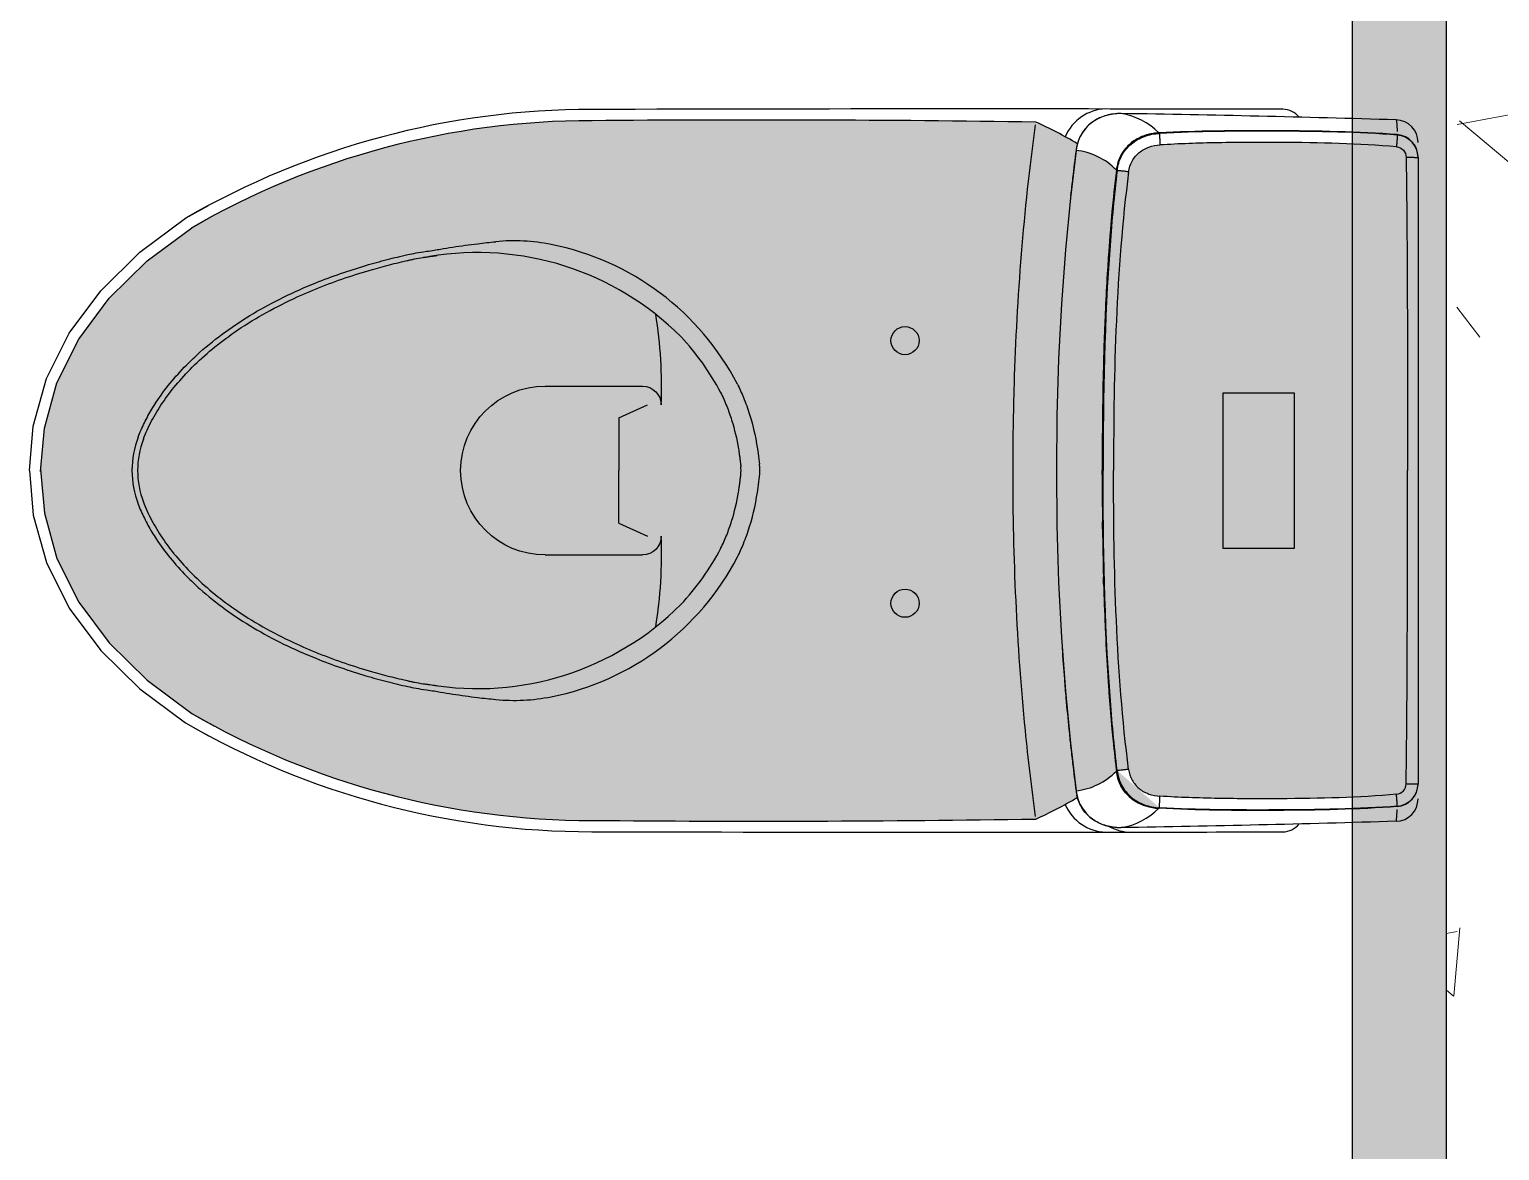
# Model space of a CAD drawing. Header units: millimetres. Extents: x 138979 to 257434, y 2210 to 57479.
# Drawn here: x 248173 to 248957, y 28105 to 28702 of the extents above; entities that cross this region are included whole.
import ezdxf

# ---------------------------------------------------------------- set-up
doc = ezdxf.new("R2010")
doc.units = ezdxf.units.MM
doc.layers.add('GAR-FFE', color=1, linetype='Continuous')
doc.layers.add('GAR-Sanitary Ware', color=8, linetype='Continuous')
doc.layers.add('WALL-FILL-4', color=254, linetype='Continuous', lineweight=9)
doc.layers.add('WALL-RETCUT-1', color=1, linetype='Continuous', lineweight=25)

# ---------------------------------------------------------------- blocks, each defined once
blk = doc.blocks.new('WC01')
at = {"layer": 'GAR-Sanitary Ware', "true_color": 0xffffff}
h = blk.add_hatch(color=7, dxfattribs=at)
h.dxf.hatch_style = 1
edge = h.paths.add_edge_path()
edge.add_line((189492.6671824476, 49801.34402469819), (189490.7235385272, 49823.9829402443))
edge.add_line((189490.7235385272, 49823.9829402443), (189483.9880161026, 49848.18256196562))
edge.add_line((189483.9880161026, 49848.18256196562), (189472.332439413, 49871.46247809177))
edge.add_line((189472.332439413, 49871.46247809177), (189456.1206444572, 49893.23653315275))
edge.add_line((189456.1206444572, 49893.23653315275), (189435.8989870981, 49913.12641894519))
edge.add_line((189435.8989870981, 49913.12641894519), (189412.083026186, 49930.81279799559))
edge.add_line((189412.083026186, 49930.81279799559), (189404.2255834081, 49935.24287410315))
edge.add_arc((189199.240543704, 49562.13615918132), 425.7082184105066, 61.21558155968968, 90.07736454461667)
edge.add_arc((189110.5863703263, 40119.47707492394), 9868.759979530405, 89.48862448066195, 90.86255890113088)
edge.add_arc((189047.9587971057, 49794.20671276578), 211.1872441102087, 114.0114046050914, 120.8111151249495)
edge.add_spline(control_points=[(188939.7866865874, 49975.58710470732), (188939.909681547, 49975.16000667201), (188940.020300108, 49974.729878914), (188940.1184975951, 49974.29772116596)], knot_values=[28.11299748397959, 28.11299748397959, 28.11299748397959, 28.11299748397959, 29.44251904867254, 29.44251904867254, 29.44251904867254, 29.44251904867254], degree=3, periodic=0)
edge.add_arc((188916.1140524004, 49968.8563758347), 24.59676660510172, 10.936465612732377, 13.61507323557862, ccw=False)
edge.add_line((188940.2640965883, 49973.52288343111), (188940.3052049486, 49973.3611628318))
edge.add_line((188940.3052049486, 49973.3611628318), (188940.5152765255, 49972.03171054496))
edge.add_arc((188944.2915485334, 49936.95466918364), 35.27972591930293, 96.14459835829686, 136.7122012683089)
edge.add_spline(control_points=[(188895.9942324442, 49981.11529823641), (188898.7131135188, 49980.97129399808), (188904.1530952887, 49979.93295513319), (188911.4082331129, 49975.83003828509), (188916.6700498324, 49969.32167770848), (188918.2724688041, 49963.96661692711), (188918.5916688355, 49961.26362007097)], knot_values=[3.140102514276322e-05, 3.140102514276322e-05, 3.140102514276322e-05, 3.140102514276322e-05, 0.2500072406328531, 0.499981142432853, 0.7497436438328531, 0.9996404632077103, 0.9996404632077103, 0.9996404632077103, 0.9996404632077103], degree=3, periodic=0)
edge.add_spline(control_points=[(188918.591789673, 49961.26259609219), (188918.3874660323, 49961.26830446158), (188917.73146823, 49961.18656530489), (188916.4352089243, 49961.07504546529), (188914.5929498023, 49960.86576462669), (188913.2026034149, 49960.71027370309), (188912.4533684257, 49960.62347451379)], knot_values=[0, 0, 0, 0, 0.09935206069999991, 0.3198436185, 0.6333920256000001, 1, 1, 1, 1], degree=3, periodic=0)
edge.add_spline(control_points=[(188912.4533684186, 49960.6234745109), (188912.1991575765, 49962.5940316261), (188910.9804309552, 49966.4931205152), (188907.034448321, 49971.16284136949), (188901.689553733, 49974.06280589339), (188897.721599679, 49974.81757862969), (188895.7338733701, 49974.94007948329)], knot_values=[0, 0, 0, 0, 0.2498487673, 0.4995415421, 0.74957142, 1, 1, 1, 1], degree=3, periodic=0)
edge.add_spline(control_points=[(188895.7338733701, 49974.94007948329), (188885.566084501, 49975.564976914), (188865.1945516468, 49976.27197630949), (188820.4038213775, 49976.42261199841), (188789.805886822, 49975.71943448381), (188769.5160809917, 49973.91910189361)], knot_values=[0, 0, 0, 0, 0.2500224303, 0.5000637445, 1, 1, 1, 1], degree=3, periodic=0)
edge.add_spline(control_points=[(188769.5160809917, 49973.91910189361), (188768.1809924649, 49973.78455073352), (188765.530375988, 49972.46288950052), (188764.4491168765, 49969.70607021921), (188764.432486799, 49968.36413863611)], knot_values=[0, 0, 0, 0, 0.4999658804, 1, 1, 1, 1], degree=3, periodic=0)
edge.add_spline(control_points=[(188764.432486799, 49968.36413863611), (188763.7253151448, 49912.69519115011), (188763.7069409257, 49857.01884150141), (188763.7058164909, 49801.34540254981)], knot_values=[0, 0, 0, 0, 1, 1, 1, 1], degree=3, periodic=0)
edge.add_spline(control_points=[(188763.7058164909, 49801.34540254981), (188763.7069409222, 49745.6719635982), (188763.7253151448, 49689.9956139495), (188764.432486799, 49634.32666646352)], knot_values=[0, 0, 0, 0, 1, 1, 1, 1], degree=3, periodic=0)
edge.add_spline(control_points=[(188764.432486799, 49634.32666646352), (188764.4491168765, 49632.9847348804), (188765.530375988, 49630.22791559911), (188768.1809924649, 49628.90625436611), (188769.5160809917, 49628.771703206)], knot_values=[0, 0, 0, 0, 0.5000341196, 1, 1, 1, 1], degree=3, periodic=0)
edge.add_spline(control_points=[(188769.5160809917, 49628.771703206), (188789.805886822, 49626.97137061581), (188820.4038213775, 49626.2681931012), (188865.1945516468, 49626.41760447329), (188885.566084501, 49627.1246038688), (188895.7338733701, 49627.74950129949)], knot_values=[0, 0, 0, 0, 0.4999362555, 0.7499775697, 1, 1, 1, 1], degree=3, periodic=0)
edge.add_spline(control_points=[(188895.7338733701, 49627.74950129949), (188897.721599679, 49627.87200215309), (188901.689553733, 49628.62677488939), (188907.034448321, 49631.5267394133), (188910.9804309552, 49636.19646026759), (188912.1991575765, 49640.09554915669), (188912.4533684186, 49642.06610627189)], knot_values=[0, 0, 0, 0, 0.25042858, 0.5004584579, 0.7501512327, 1, 1, 1, 1], degree=3, periodic=0)
edge.add_spline(control_points=[(188912.4533684257, 49642.06610626899), (188913.2026034149, 49641.97930707969), (188914.5929498023, 49641.82381615609), (188916.4352089243, 49641.61453531749), (188917.73146823, 49641.50301547789), (188918.3874660323, 49641.4212763212), (188918.591789673, 49641.4269846906)], knot_values=[0, 0, 0, 0, 0.3666079744, 0.6801563815, 0.9006479393000001, 1, 1, 1, 1], degree=3, periodic=0)
edge.add_line((188919.0152826791, 49641.38669802635), (188918.9821419746, 49641.15441833111))
edge.add_arc((188944.2915485334, 49665.73272178312), 35.27972591930293, 224.16039192878, 263.8553879703013)
edge.add_line((188940.5152681558, 49630.65568132286), (188940.3052049486, 49629.3262820048))
edge.add_line((188940.3052049486, 49629.3262820048), (188939.7439016988, 49627.11811078649))
edge.add_arc((189047.9587971061, 49808.47297972255), 211.1872441101623, 239.1753687169932, 245.9828293921881)
edge.add_arc((189110.5863703264, 59483.21097447303), 9868.759979530998, 269.1373283762472, 270.511375519325)
edge.add_arc((189199.240543704, 50040.55189021504), 425.7082184105064, 269.9226354551013, 298.7844184403191)
edge.add_line((189404.2255834081, 49667.44517529324), (189412.083026186, 49671.87525140079))
edge.add_line((189412.083026186, 49671.87525140079), (189435.8989870981, 49689.56163045119))
edge.add_line((189435.8989870981, 49689.56163045119), (189456.1206444572, 49709.45151624363))
edge.add_line((189456.1206444572, 49709.45151624363), (189472.332439413, 49731.22557130462))
edge.add_line((189472.332439413, 49731.22557130462), (189483.9880161026, 49754.50548743077))
edge.add_line((189483.9880161026, 49754.50548743077), (189490.7235385272, 49778.70510915208))
edge.add_line((189490.7235385272, 49778.70510915208), (189492.6671824476, 49801.34402469819))
at = {"layer": 'GAR-Sanitary Ware'}
for p, q in [((188916.3531638491, 49991.6647996133), (188916.3531595204, 49991.6651129821)), ((188916.3705272176, 49991.66364249766), (188916.3705228889, 49991.66395586646)), ((188896.3276117027, 49981.38094882409), (188896.3277513343, 49981.3836991873)), ((188898.1953477617, 49981.2292588873), (188896.3277316742, 49981.3833120692)), ((188940.5050239947, 49972.03077733179), (188940.5152141277, 49972.0321054339)), ((188758.1013395701, 49634.23301319311), (188758.1013395701, 49968.45779190651)), ((188918.9821286327, 49961.53525596359), (188918.8203518275, 49962.66913249329)), ((188918.5916652036, 49961.2636175238), (188918.9766903529, 49961.53365008069)), ((188918.9764574846, 49961.5345879743), (188918.9821286327, 49961.53525596359)), ((188921.3264744789, 49939.20164871929), (188918.9822462181, 49961.5352697956)), ((188925.7823137154, 49861.77906119519), (188925.8792495892, 49858.18355675219)), ((189223.701983634, 49846.34405981429), (189171.7562081988, 49846.34405997556)), ((188926.3599610564, 49832.42135944999), (188926.4019944598, 49828.65901658899)), ((189184.2793064886, 49829.39865232287), (189169.0858093901, 49836.34405998385)), ((189184.2793064886, 49829.39865232287), (189184.2793064886, 49801.34405998387)), ((188926.5330098478, 49798.7253303153), (188926.5340957591, 49801.34478959079)), ((188926.5334106376, 49803.4258022381), (188926.5340973275, 49801.34479119349)), ((189184.2793064886, 49773.28946764485), (189184.2793064886, 49801.34405998387)), ((189184.2793064886, 49773.28946764485), (189169.0858093901, 49766.34405998387)), ((189223.701983634, 49756.34406015344), (189171.7562082249, 49756.34405999216)), ((188918.5916652036, 49641.425963259), (188918.9766903529, 49641.15593070209)), ((188918.8203518275, 49640.02044828949), (188918.9821286327, 49641.15432481919)), ((188918.9764574846, 49641.15499280849), (188918.9821286327, 49641.15432481919)), ((188940.5050239947, 49630.65666750481), (188940.5152141277, 49630.65533940261)), ((188896.3276117027, 49621.30863195869), (188896.3277513343, 49621.30588159549)), ((188896.3277316742, 49621.3062687136), (188898.1953477617, 49621.46032189549))]:
    blk.add_line(p, q, dxfattribs=at)
for points in [[(188940.5152141277, 49972.0321054339), (188940.3052049486, 49973.3611628318), (188939.535857237, 49976.3877825317), (188938.4117959532, 49979.1787501002), (188936.9483377474, 49981.7396482786), (188935.1575181529, 49984.0555042256), (188933.0556673438, 49986.10784373651), (188930.6577012, 49987.87301053459), (188927.9761786448, 49989.3328471985), (188925.0243176534, 49990.4629138742), (188921.8128789764, 49991.2378902802), (188918.3384780318, 49991.62846228969), (188916.3531603391, 49991.66505427251)], [(188918.8203518275, 49962.66913249329), (188918.1517042455, 49965.52773797359), (188917.145361722, 49968.20229166259), (188915.8128315231, 49970.69229685159), (188914.1630719593, 49972.9821208207), (188912.2075560557, 49975.05135952299), (188909.9573571623, 49976.87585886189), (188907.4216563241, 49978.4336080549), (188904.6115911183, 49979.6979333575), (188901.5365348103, 49980.64033315009), (188898.1953477617, 49981.2292588873)], [(188950.999605754, 49801.34557904879), (188950.720349279, 49830.57982632919), (188949.8191759458, 49860.84627712829), (188948.3081537233, 49890.30365673671), (188946.2035650344, 49918.9398887209), (188943.525435055, 49946.7424033486), (188940.5153070677, 49972.0321175404)], [(188926.5394122667, 49801.34369448059), (188926.3928849012, 49830.03800003249), (188925.856393002, 49859.27644616969), (188924.8575047301, 49887.22376865929), (188923.3531120283, 49913.86967963989), (188921.3264744789, 49939.20164871929)], [(189498.6888915476, 49801.34825379759), (189496.653725533, 49825.0531881448), (189489.6127855128, 49850.35012493929), (189477.4608147987, 49874.62149876539), (189460.657360705, 49897.1902109682), (189439.8099926888, 49917.6955415429), (189415.3578718294, 49935.85435023859), (189403.244283491, 49942.68406822586)], [(189492.7108828339, 49800.83501718656), (189490.7235385272, 49823.9829402443), (189483.9880161026, 49848.18256196562), (189472.332439413, 49871.46247809177), (189456.1206444572, 49893.23653315275), (189435.8989870981, 49913.12641894519), (189412.083026186, 49930.81279799559), (189400.297530906, 49937.45753503426)], [(188918.9822462181, 49641.15431098719), (188921.3264486216, 49663.48765318499), (188923.3530730759, 49688.81932746309), (188924.8574643694, 49715.4649283816), (188925.8563609479, 49743.4119258538), (188926.3928679746, 49772.6500322806), (188926.5394122665, 49801.34369448239)], [(188940.5153070677, 49630.65532729609), (188943.5254953422, 49655.945599659), (188946.2036630215, 49683.7487107723), (188948.308265215, 49712.38557663051), (188949.81927546, 49741.84362685331), (188950.7204103416, 49772.1107841843), (188950.9996057595, 49801.34557904879)], [(189492.7108828339, 49801.85303220982), (189490.7235385272, 49778.70510915208), (189483.9880161026, 49754.50548743077), (189472.332439413, 49731.22557130462), (189456.1206444572, 49709.45151624363), (189435.8989870981, 49689.56163045119), (189412.083026186, 49671.87525140079), (189400.297530906, 49665.23051436212)], [(189498.6888915476, 49801.33979559879), (189496.653725533, 49777.63486125159), (189489.6127855128, 49752.3379244571), (189477.4608147987, 49728.06655063099), (189460.657360705, 49705.49783842819), (189439.8099926888, 49684.99250785349), (189415.3578718294, 49666.8336991578), (189403.244283491, 49660.00398117053)], [(188898.1953477617, 49621.46032189549), (188901.5365348103, 49622.04924763269), (188904.6115911183, 49622.9916474253), (188907.4216563241, 49624.25597272799), (188909.9573571623, 49625.81372192089), (188912.2075560557, 49627.6382212598), (188914.1630719593, 49629.7074599621), (188915.8128315231, 49631.9972839312), (188917.145361722, 49634.4872891202), (188918.1517042455, 49637.16184280919), (188918.8203518275, 49640.02044828949)], [(188916.3531603391, 49611.022390564), (188918.3384780318, 49611.05898254679), (188921.8128789764, 49611.44955455631), (188925.0243176534, 49612.2245309623), (188927.9761786448, 49613.3545976381), (188930.6577012, 49614.81443430201), (188933.0556673438, 49616.57960110001), (188935.1575181529, 49618.631940611), (188936.9483377474, 49620.9477965579), (188938.4117959532, 49623.5086947364), (188939.535857237, 49626.29966230481), (188940.3052049486, 49629.3262820048), (188940.5152141277, 49630.65533940261)]]:
    blk.add_lwpolyline(points, dxfattribs=at)
blk.add_lwpolyline([(188862.1010785098, 49759.84377356156), (188824.1010785098, 49759.84377356156), (188824.1010785098, 49842.84377356156), (188862.1010785098, 49842.84377356156)], close=True, dxfattribs=at)
for centre in [(189031.6888915476, 49872.07126902416), (189031.6888915476, 49732.07126902416)]:
    blk.add_circle(centre, 7.5, dxfattribs=at)
for centre, radius, start, end in [((188830.5648316314, 49981.93876834215), 12, 91.4336899884117, 139.4933870895446), ((188997.0275217599, -20660.64879728493), 70654.78061039514, 89.83646766027088, 90.13523247500903), ((188997.0275217599, -20660.64879728493), 70654.78061039514, 90.06956134998154, 90.13523247500903), ((188911.2752936241, 49971.07975830375), 23, 60.08868627232928, 90.06956134998154), ((188923.9613583534, 49969.89173291766), 24.21149961389217, 22.86626116340287, 88.4783912295964), ((189199.240543704, 49562.13615918136), 431.7082184104835, 59.95965338459229, 90.07325958012468), ((188770.1014289391, 49976.30891520859), 12.000360769, 91.73895518084518, 180.0015355919442), ((188922.3939718274, 49955.2616704024), 36.90113600627551, 99.42187349963022, 134.9411315720046), ((188916.7807337461, 49961.38337199029), 30.2844389035, 86.25098211397663, 90.80876326175688), ((188916.7980971146, 49961.38221487465), 30.2844389035, 86.25098211397663, 90.80876326175688), ((189047.9587971057, 49794.20671276568), 211.187244110292, 114.0114046049395, 120.8194082869987), ((189110.5863703263, 40119.47707492432), 9868.759979530032, 89.4888027455079, 90.8625589012641), ((189199.240543704, 49562.13615918136), 425.7082184104835, 59.95965338459229, 90.07325958012468), ((188770.0989732482, 49968.2721768054), 11.9975568039, 94.39398545131036, 180.0076737250593), ((188770.1047309449, 49968.4669471067), 11.9999165797, 94.38936574348453, 179.2494823839826), ((188856.3444813047, 49969.17755119861), 87.872647336, 172.64128263926, 172.7718997003627), ((188930.7648914271, 49939.3891533844), 54.3145458447, 129.3643858439315, 129.8047333484787), ((188894.8399436852, 49952.06429930309), 29.3540446922, 82.71141344216524, 87.09502820837207), ((188944.2915485334, 49936.95466918361), 35.27972591933238, 96.16310537725303, 135.8393650637554), ((188916.1140524004, 49968.85637583479), 24.5967666051, 7.415154094723978, 12.78357958645993), ((187798.6799193302, 49823.35665056721), 1151.4625635935, 6.684789147422958, 7.418599518882068), ((188770.0211576574, 49968.4571549988), 11.9198181044, 179.2583220735841, 179.996938533622), ((188895.7724693502, 49958.7967843127), 23.3650627582, 6.729115501175573, 11.7410799162911), ((188057.5253548067, 49860.133350219), 867.3978112446001, 6.507497010589427, 6.713382065952022), ((188013.3344161555, 49855.21731157388), 911.8611881244, 5.393964475387773, 6.499709595393685), ((187774.4629137741, 49820.49919838371), 1175.8475597539, 6.227987494924437, 6.685714744211657), ((187755.7764313867, 49818.458015743), 1194.6451938312, 5.811405123339584, 6.228080225620282), ((187956.0361658517, 49849.68900333009), 969.4254015938001, 5.022525470940652, 5.400914703423617), ((187728.3371325735, 49815.69755380219), 1222.2229795294, 5.009688464677089, 5.8099015874022), ((187892.8293438689, 49844.24970040569), 1032.8657350669, 4.07513927421896, 5.01613646834163), ((189240.0787548053, 49823.84404596098), 100, 84.32475289312427, 101.3259117586613), ((187819.2489189868, 49838.8873100221), 1106.6412103043, 3.723972848087248, 4.081345266189405), ((187698.4866675707, 49813.0513909065), 1252.1904885357, 4.556439882419876, 5.011033091719128), ((189248.3171582841, 49781.20685332688), 143.425114758792, 101.2078515089515, 152.515209782714), ((189259.6909711814, 49764.01474659136), 153.5683797803316, 80.40643798257548, 134.9082727568563), ((187713.7710500621, 49832.26805655549), 1212.3263101825, 2.655778241712616, 3.712370591408512), ((187668.1547220173, 49810.6607067203), 1282.6164906998, 3.816637944545461, 4.555257261123375), ((187598.356128347, 49826.62897300819), 1327.8785890254, 2.476892503268401, 2.668085068150978), ((187460.1624260013, 49820.96015686999), 1466.1882001345, 1.595329415915568, 2.464828191503172), ((189398.1404521582, 49846.37365417543), 236.5964191946294, 170.690253707173, 182.4295619870027), ((189248.3171582841, 49781.20685332688), 133.425114758792, 136.661369248496, 152.515209782714), ((187061.3845801217, 49810.5073084716), 1865.1041250083, 0.6732125609963932, 1.4647682934364), ((186314.1069273174, 49802.43706912109), 2612.4266704246, 0.02168490898000745, 0.575109787774923), ((189393.9878472317, 49801.34404728608), 47, 339.0960782160635, 20.90392178393649), ((189393.9878472317, 49801.34404728608), 50, 339.0960782160635, 20.90392178393649), ((186263.4388844881, 49800.3984681413), 2663.0946509494, 359.5041946175479, 359.9640028779963), ((189139.1576043357, 49801.34404728607), 30, 173.619926575188, 186.380073424812), ((189139.1576043357, 49801.34404728607), 20, 173.619926575188, 186.380073424812), ((186702.8416534632, 49796.9910296232), 2223.6788829379, 359.3137040345874, 359.4940173376474), ((187045.3534327851, 49792.4455175981), 1881.1372810104, 358.589902659139, 359.3271858469558), ((189398.1404521582, 49756.31446579227), 236.5964191946294, 177.5704380129973, 189.3097455139909), ((189248.3171582841, 49821.48126940509), 133.425114758792, 207.484790217286, 223.338630751504), ((189248.3171582841, 49821.48124124527), 143.425114758792, 207.484790217286, 258.7921484910485), ((187299.8449847538, 49786.55991952019), 1626.5780063025, 358.3169438308258, 358.5765594156832), ((187459.0952630296, 49781.70949943639), 1467.253980264, 357.6278239960325, 358.3236230349015), ((189259.6909711814, 49838.67337614062), 153.5683797803316, 225.0917272431437, 279.5935620174245), ((187595.8261537285, 49776.1896487691), 1330.411800072, 357.2552630612234, 357.6216124166906), ((187711.138745204, 49770.52125252139), 1214.9600655289, 356.4056301854151, 357.2618648483323), ((187895.422144258, 49758.29612637269), 1030.2697533885, 354.7692653510442, 356.0824033418231), ((187801.4726906628, 49764.992057966), 1124.4571871396, 356.0690788521185, 356.3982449843923), ((189240.0787548053, 49778.84404861117), 100, 258.6740882413387, 275.6752471068757), ((189199.240543704, 50040.55189021502), 425.7082184104835, 269.9267404198753, 300.0403466154077), ((188014.4179879497, 49747.40795586949), 910.7768120203, 353.3005150147501, 354.7689105645303), ((189199.240543704, 50040.55189021502), 431.7082184104835, 269.9267404198753, 300.0403466154077), ((187774.4677811571, 49782.1877030032), 1175.8426621449, 353.3140367620663, 353.7720279374033), ((188895.7724693502, 49643.89279647009), 23.3650627582, 348.2589200837089, 353.2708844988244), ((188944.2915485334, 49665.73272178315), 35.27972591933238, 224.1606349362446, 263.836894622747), ((187798.6849186795, 49779.33016503061), 1151.4575248465, 352.5813994090976, 353.3149605752773), ((188770.0989732482, 49634.41862829421), 11.9975568039, 179.9923262749407, 265.6060145486896), ((188770.1047309449, 49634.22385799291), 11.9999165797, 180.7505176160175, 265.6106342565155), ((188770.1014289391, 49626.37852962789), 12.000360769, 179.9984644080558, 268.2610448191548), ((189047.9587971057, 49808.47297972296), 211.187244110292, 239.1802125153687, 245.9885953950605), ((188916.1140524006, 49633.8310690017), 24.5967666048, 347.21642041354, 352.5848459044493), ((188856.3444813047, 49633.51325390101), 87.872647336, 187.2281002996373, 187.35871736074), ((188930.7648914182, 49663.3004273875), 54.3145458306, 230.1952666515213, 230.6356141560684), ((188894.8399436852, 49650.62528147959), 29.354044692, 272.9049717916279, 277.2885865578347), ((188922.3939718274, 49647.42572056438), 36.90113600627551, 225.0588684279954, 260.5781265003698), ((188923.9613583534, 49632.78795957097), 24.21149961389217, 271.5216087704036, 337.1337388365972), ((188830.5648316314, 49620.74092414648), 12, 220.4717218518773, 268.5663100115883), ((189110.5863703263, 59483.21097447207), 9868.759979530032, 269.1374410970686, 270.5111972544921), ((188997.0275217599, 120263.3284897736), 70654.78061039514, 269.864767524991, 270.1635323397292), ((188997.0275217599, 120263.3284897736), 70654.78061039514, 269.864767524991, 269.9304386500185)]:
    blk.add_arc(centre, radius, start, end, dxfattribs=at)
at = {"layer": 'GAR-Sanitary Ware', "extrusion": (0, 0, -1)}
for centre, radius, start, end in [((-189171.7566154432, 49836.34405998385), 10, 0, 90), ((-189223.6980770635, 49801.34405998385), 45, 90.00497400022546, 180), ((-189223.6980770635, 49801.34405998387), 45, 180, 269.9950259997745), ((-189171.7566154432, 49766.34405998387), 10, 270, 0)]:
    blk.add_arc(centre, radius, start, end, dxfattribs=at)
at = {"layer": 'GAR-Sanitary Ware'}
for points, start_tangent, end_tangent in [([(188769.7372682916, 49988.30373909761), (188769.595991843, 49987.23725996271), (188769.245642848, 49982.10118385431)], (-0.143953742637182, -0.9895844178142399), (-0.04103382479427677, -0.9991577579255203)), ([(188769.7372625939, 49988.30392052751), (188843.0332930185, 49990.25824116869), (188916.3532627601, 49991.664983058)], (0.9995402190530398, 0.03032079311960052), (0.9999035144205487, 0.01389107085273244)), ([(188918.7609128188, 49991.60300353251), (188925.9816303541, 49990.14143169799), (188932.4364017581, 49986.6065866946), (188937.3352017956, 49981.12091604259), (188940.1011342266, 49974.29887828161)], (0.9978348631551586, -0.06576918634228363), (0.2215777984627334, -0.9751426968543673)), ([(188918.7782761873, 49991.60184641686), (188925.9989937226, 49990.14027458236), (188932.4537651266, 49986.60542957896), (188937.3525651641, 49981.11975892696), (188940.1184975951, 49974.29772116596)], (0.9978348631551586, -0.06576918634228363), (0.2215777984627334, -0.9751426968543673)), ([(188962.0401910139, 49985.74255701132), (188967.4927953223, 49939.83358365002), (188974.0870241622, 49801.34400674452)], (0.1373764305834839, -0.9905189126514149), (-5.252270975217931e-08, -0.9999999999999987)), ([(188974.0870241622, 49801.34400674452), (188973.39020596, 49755.11725462742), (188969.5693161951, 49685.87870800932), (188962.0401910139, 49616.94545647772)], (-0.000730165520281348, -0.9999997334291211), (-0.1380763872164701, -0.9904215826067441)), ([(188918.7609128188, 49611.08444130409), (188925.9816303541, 49612.54601313861), (188932.4364017581, 49616.08085814191), (188937.3352017956, 49621.56652879401), (188940.1011342266, 49628.3885665549)], (0.9978348631551586, 0.06576918634228315), (0.2215777984627338, 0.9751426968543672)), ([(188769.7372682916, 49614.38370573899), (188769.595991843, 49615.4501848738), (188769.245642848, 49620.58626098229)], (-0.1439537426371815, 0.98958441781424), (-0.04103382479427628, 0.9991577579255203)), ([(188769.7372625939, 49614.3835243091), (188843.0332930185, 49612.42920366779), (188916.3532627601, 49611.0224617786)], (0.9995402190530398, -0.03032079311960101), (0.9999035144205487, -0.01389107085273292))]:
    blk.add_spline(points, degree=3, dxfattribs=dict(at, start_tangent=start_tangent, end_tangent=end_tangent))
for points, knots in [([(188769.1797914333, 49980.23440932791), (188769.1690378668, 49980.17914386491), (188769.18499078, 49979.99060126251), (188769.1910710889, 49979.60693673631), (188769.2287634476, 49979.015786976), (188769.2969553318, 49977.8853113326), (188769.4054933879, 49976.167402441), (188769.5462635484, 49974.70747719871), (188769.5161841363, 49973.91912517721)], [0, 0, 0, 0, 0.0267046657, 0.0883989064, 0.1829660677, 0.3071026509, 0.6258035045, 1, 1, 1, 1]), ([(188769.179792773, 49980.23440926211), (188789.5843892187, 49981.79660059731), (188834.6006003116, 49982.55167940148), (188875.5429373419, 49982.16816050869), (188895.9825005684, 49981.11590703949)], [0, 0, 0, 0, 0.4999716522, 1, 1, 1, 1]), ([(188769.186354394, 49980.43134887141), (188789.6531140898, 49981.99810295671), (188834.7811213106, 49982.77827825479), (188875.8367903911, 49982.42142523339), (188896.3276633184, 49981.38198819269)], [0, 0, 0, 0, 0.5001147657, 1, 1, 1, 1]), ([(188895.9824879372, 49981.1158467518), (188896.0069375149, 49980.92674571059), (188895.9529254553, 49980.28160792339), (188895.9357111878, 49978.99171548159), (188895.8377786223, 49977.12243676739), (188895.7727709155, 49975.7058311578), (188895.7338734049, 49974.94007960279)], [0, 0, 0, 0, 0.0925426317, 0.3114552732, 0.6278694037, 1, 1, 1, 1]), ([(188918.5917891408, 49961.2626011268), (188918.2726702042, 49963.9659438469), (188916.6702702421, 49969.3214050829), (188911.4082331129, 49975.83003828509), (188904.1496159684, 49979.9349227542), (188898.7052889267, 49980.9727865543), (188895.9825008645, 49981.11591726619)], [0, 0, 0, 0, 0.2499282204, 0.4996907218, 0.7496646236, 1, 1, 1, 1]), ([(188898.5640038185, 49981.1811555193), (188900.9194722875, 49980.87920668749), (188905.5822017448, 49979.6822159622), (188911.7785338343, 49975.95059256609), (188916.454838264, 49970.40798647179), (188918.1653970341, 49965.874632974), (188918.6486687451, 49963.55132518859)], [0, 0, 0, 0, 0.2501720904, 0.500160711, 0.7500075090999999, 1, 1, 1, 1]), ([(188769.5160809917, 49973.91910189361), (188768.1809924649, 49973.78455073352), (188765.530375988, 49972.46288950052), (188764.4491168765, 49969.70607021921), (188764.432486799, 49968.36413863611)], [0, 0, 0, 0, 0.4999658804, 1, 1, 1, 1]), ([(188769.5160809917, 49973.91910189361), (188789.805886822, 49975.71943448381), (188820.4038213775, 49976.42261199841), (188865.1945516468, 49976.27197630949), (188885.566084501, 49975.564976914), (188895.7338733701, 49974.94007948329)], [0, 0, 0, 0, 0.4999362555, 0.7499775697, 1, 1, 1, 1]), ([(188912.4533684186, 49960.6234745109), (188912.1991575765, 49962.5940316261), (188910.9804309552, 49966.4931205152), (188907.034448321, 49971.16284136949), (188901.689553733, 49974.06280589339), (188897.721599679, 49974.81757862969), (188895.7338733701, 49974.94007948329)], [0, 0, 0, 0, 0.2498487673, 0.4995415421, 0.74957142, 1, 1, 1, 1]), ([(188764.4324867937, 49968.36413863911), (188763.6425224689, 49968.36384304301), (188762.1804702818, 49968.3588097821), (188760.4561205839, 49968.34613243261), (188759.3240450464, 49968.32427724451), (188758.7318394255, 49968.31628820171), (188758.3505117917, 49968.28973016), (188758.1608463489, 49968.291985819), (188758.1075853674, 49968.27463268011)], [0, 0, 0, 0, 0.3745935615, 0.6933857596999999, 0.8173909243999999, 0.9119338373, 0.9734374461, 1, 1, 1, 1]), ([(188912.4533684257, 49960.62347451379), (188913.2026034149, 49960.71027370309), (188914.5929498023, 49960.86576462669), (188916.4352089243, 49961.07504546529), (188917.73146823, 49961.18656530489), (188918.3874660323, 49961.26830446158), (188918.591789673, 49961.26259609219)], [0, 0, 0, 0, 0.3666079744, 0.6801563815, 0.9006479393000001, 1, 1, 1, 1]), ([(188912.4533684186, 49960.6234745109), (188915.8486567036, 49934.25057843739), (188919.8290583028, 49881.13345591989), (188920.4906690153, 49827.941437117), (188920.4889741088, 49801.34479039139)], [0, 0, 0, 0, 0.4999427352, 1, 1, 1, 1]), ([(188918.5917889826, 49961.2626011188), (188920.1360217254, 49948.0049341516), (188925.0897898015, 49894.83233667939), (188926.0527646648, 49841.3816669244), (188926.0527767914, 49801.34479039139)], [0, 0, 0, 0, 0.2500235098, 1, 1, 1, 1]), ([(189440.6968499374, 49819.18414443384), (189440.2034195017, 49820.47604566991), (189439.6762909649, 49821.76260416093), (189438.0296728385, 49825.52586812973), (189436.8167243726, 49827.99463762011), (189434.1326618752, 49832.91191078008), (189432.6598905392, 49835.36347889957), (189428.8203847913, 49841.21506162612), (189426.3325555944, 49844.59691309376), (189420.9338134508, 49851.21036368136), (189418.0248177299, 49854.44037535189), (189412.6257360692, 49859.91200261856), (189410.2233390845, 49862.19223530518), (189403.4540230575, 49868.22794141155), (189398.9232278691, 49871.8643899391), (189389.4151915573, 49878.76345650414), (189384.4425128484, 49882.02273105912), (189374.0772302905, 49888.18244372569), (189368.6863236242, 49891.08200842069), (189357.561402132, 49896.51942418121), (189351.8305333005, 49899.05569400705), (189341.6204189615, 49903.15909180138), (189337.2050591145, 49904.80729185785), (189328.2741768685, 49907.90407016209), (189323.7536020731, 49909.3541662093), (189315.4370761077, 49911.81807388265), (189311.6539642978, 49912.86459459444), (189304.2319008312, 49914.7759575322), (189300.591192733, 49915.64741629142), (189294.0768067316, 49917.08909379703), (189291.2080141442, 49917.68365641241), (189283.7605927563, 49918.65305006997), (189281.6154805718, 49919.04510268049), (189277.2887962854, 49919.7926659397), (189275.1109928783, 49920.14754916457), (189268.5357512411, 49921.15843350517), (189264.0964456626, 49921.7606267362), (189256.418754457, 49922.6817799765), (189253.2057983002, 49923.03209612352), (189249.9677405138, 49923.35388447782)], [15.72585772368214, 15.72585772368214, 15.72585772368214, 15.72585772368214, 22.28003443760211, 22.28003443760211, 34.88353627189484, 34.88353627189484, 47.48703810618757, 47.48703810618757, 65.19881594340407, 65.19881594340407, 82.91059378062057, 82.91059378062057, 96.02088105739016, 96.02088105739016, 118.4223162191585, 118.4223162191585, 140.8237513809268, 140.8237513809268, 163.2251865426952, 163.2251865426952, 185.6266217044635, 185.6266217044635, 202.1469444650502, 202.1469444650502, 218.6672672256368, 218.6672672256368, 232.2145536229231, 232.2145536229231, 245.1514134709396, 245.1514134709396, 255.2826706990696, 255.2826706990696, 262.8277150210841, 262.8277150210841, 270.3727593430986, 270.3727593430986, 285.4628479871276, 285.4628479871276, 296.1736667805685, 296.1736667805685, 296.1736667805685, 296.1736667805685]), ([(189437.894309775, 49818.11373860498), (189437.2767231297, 49819.73070604918), (189436.6031205452, 49821.34237618676), (189435.1376658673, 49824.56933577117), (189434.3471196348, 49826.1813121251), (189431.801789751, 49831.00989603376), (189429.8696359623, 49834.22499651862), (189425.5620001818, 49840.59675313289), (189423.1876856043, 49843.75198386952), (189417.9088384237, 49850.10769334092), (189414.9813161744, 49853.30179776222), (189408.5013817536, 49859.75107761801), (189404.914826657, 49862.99738341245), (189397.3803827653, 49869.23233454226), (189393.429339367, 49872.22372481093), (189384.5041711974, 49878.42141323174), (189379.4661725379, 49881.58039272045), (189368.9685254117, 49887.54631345533), (189363.5129457797, 49890.35144391135), (189353.501234323, 49895.02490824183), (189349.0100558121, 49896.96410886389), (189339.7763107053, 49900.65804288161), (189335.0309540845, 49902.41025373066), (189325.4238284629, 49905.68363003324), (189320.5557121504, 49907.20674811718), (189313.9373323634, 49909.10444833542), (189312.2383563595, 49909.57656296525), (189307.1288214905, 49910.95176099107), (189303.7079900368, 49911.81317540853), (189299.2694698396, 49912.85428340649), (189298.2625769188, 49913.0853971122), (189296.598227525, 49913.45905672447), (189295.9423532286, 49913.60463424665), (189294.6293766453, 49913.88889984685), (189293.9686949076, 49914.02793165683), (189291.9169288733, 49914.4374243903), (189290.4554205815, 49914.70063804122), (189288.4281535326, 49915.00524193486), (189288.1012014254, 49915.0528451452), (189287.4688736843, 49915.14187295132), (189287.1656567826, 49915.18334974357), (189286.5613653378, 49915.26354229849), (189286.2474403326, 49915.3040435592), (189285.6480418497, 49915.38476375819), (189285.3572667128, 49915.42494733086), (189284.5091351048, 49915.54494549138), (189283.975960403, 49915.62421162707), (189282.6922303439, 49915.82252946583), (189281.9759112809, 49915.94044311647), (189281.2956258301, 49916.05581395759)], [15.72585772368211, 15.72585772368211, 15.72585772368211, 15.72585772368211, 24.22596061838854, 24.22596061838854, 32.72606351309496, 32.72606351309496, 49.72626930250782, 49.72626930250782, 66.72647509192066, 66.72647509192066, 84.70721143377817, 84.70721143377817, 104.0059098899588, 104.0059098899588, 123.3046083461393, 123.3046083461393, 145.9075985200357, 145.9075985200357, 168.5105886939321, 168.5105886939321, 186.1514340619718, 186.1514340619718, 204.0491442385506, 204.0491442385506, 221.9468544151293, 221.9468544151293, 228.0969415753194, 228.0969415753194, 240.3971158956997, 240.3971158956997, 244.0013621642526, 244.0013621642526, 246.3489636136166, 246.3489636136166, 248.6965650629806, 248.6965650629806, 253.3917679617085, 253.3917679617085, 254.2665555527543, 254.2665555527543, 255.0357629523202, 255.0357629523202, 255.7601431441512, 255.7601431441512, 256.4845233359823, 256.4845233359823, 257.9332837196444, 257.9332837196444, 260.1481756613481, 260.1481756613481, 260.1481756613481, 260.1481756613481]), ([(189121.0799517275, 49847.39942701344), (189119.9305483948, 49845.08284107428), (189118.8677446385, 49842.72623477505), (189116.6598592784, 49837.32749370145), (189115.565285636, 49834.26679528696), (189112.4702355292, 49824.32568881199), (189110.991940178, 49817.34839742622), (189109.7643688443, 49808.37546918599), (189109.5341642278, 49806.38375440904), (189109.3434055495, 49804.67774654241)], [375.529381088206, 375.529381088206, 375.529381088206, 375.529381088206, 382.5445781919631, 382.5445781919631, 391.4162801008072, 391.4162801008072, 411.0758607843163, 411.0758607843163, 416.6826065373441, 416.6826065373441, 416.6826065373441, 416.6826065373441]), ([(189130.0379314554, 49842.95481238499), (189128.8673886207, 49840.59562045057), (189127.7944656964, 49838.18716977334), (189125.843757759, 49833.29449477326), (189124.9649261055, 49830.80949920698), (189122.6097735122, 49823.26929937572), (189121.4143329958, 49818.12916389819), (189120.3754441994, 49811.94460589511), (189120.2207277147, 49810.95169731717), (189119.981990551, 49809.29548946579), (189119.8917794489, 49808.63265940727), (189119.7187872498, 49807.29741805658), (189119.636421079, 49806.62921093436), (189119.4590875334, 49805.14118295858), (189119.366835448, 49804.32994417734), (189119.2814718116, 49803.56651345697)], [375.529381088206, 375.529381088206, 375.529381088206, 375.529381088206, 383.4240977786645, 383.4240977786645, 391.318814469123, 391.318814469123, 407.10824785004, 407.10824785004, 410.1209022900775, 410.1209022900775, 412.1257433122458, 412.1257433122458, 414.130584334414, 414.130584334414, 416.6826065373441, 416.6826065373441, 416.6826065373441, 416.6826065373441]), ([(188912.4533684186, 49642.06610627189), (188915.8486597927, 49668.43902633969), (188919.8291862394, 49721.55614858249), (188920.4904344424, 49774.7481677545), (188920.4889729814, 49801.34479039139)], [0, 0, 0, 0, 0.4999431893, 1, 1, 1, 1]), ([(188918.5917889826, 49641.42697966399), (188920.1360230624, 49654.68465810979), (188925.0898191902, 49707.8572557061), (188926.0525908477, 49761.30792540539), (188926.05277679, 49801.34479039139)], [0, 0, 0, 0, 0.2500237262, 1, 1, 1, 1]), ([(189121.0799517275, 49755.28866755871), (189119.9305483948, 49757.60525349787), (189118.8677446385, 49759.9618597971), (189116.6598592784, 49765.3606008707), (189115.565285636, 49768.42129928519), (189112.4702355292, 49778.36240576016), (189110.991940178, 49785.33969714593), (189109.7643688443, 49794.31262538616), (189109.5341642278, 49796.3043401631), (189109.3434055495, 49798.01034802973)], [375.529381088206, 375.529381088206, 375.529381088206, 375.529381088206, 382.5445781919631, 382.5445781919631, 391.4162801008072, 391.4162801008072, 411.0758607843163, 411.0758607843163, 416.6826065373374, 416.6826065373374, 416.6826065373374, 416.6826065373374]), ([(189130.0379314554, 49759.73331034699), (189128.8673886207, 49762.0925022814), (189127.7944656964, 49764.50095295864), (189125.843757759, 49769.39362795871), (189124.9649261055, 49771.87862352499), (189122.6097735122, 49779.41882335625), (189121.4143329958, 49784.55895883378), (189120.3754441994, 49790.74351683687), (189120.2207277147, 49791.7364254148), (189119.981990551, 49793.39263326618), (189119.8917794489, 49794.05546332469), (189119.7187872498, 49795.3907046754), (189119.636421079, 49796.05891179762), (189119.4590875334, 49797.5469397734), (189119.366835448, 49798.35817855464), (189119.2814718116, 49799.12160927501)], [375.529381088206, 375.529381088206, 375.529381088206, 375.529381088206, 383.4240977786645, 383.4240977786645, 391.318814469123, 391.318814469123, 407.10824785004, 407.10824785004, 410.1209022900775, 410.1209022900775, 412.1257433122458, 412.1257433122458, 414.130584334414, 414.130584334414, 416.6826065373441, 416.6826065373441, 416.6826065373441, 416.6826065373441]), ([(189130.0379314554, 49759.73328218717), (189128.8673886207, 49762.09247412159), (189127.7944656964, 49764.50092479882), (189125.843757759, 49769.39359979889), (189124.9649261055, 49771.87859536517), (189122.6097735122, 49779.41879519643), (189121.4143329958, 49784.55893067396), (189120.3754441994, 49790.74348867704), (189120.2207277147, 49791.73639725498), (189119.981990551, 49793.39260510634), (189119.8917794489, 49794.05543516484), (189119.7187872498, 49795.39067651551), (189119.636421079, 49796.05888363773), (189119.4590875334, 49797.54691161351), (189119.366835448, 49798.35815039478), (189119.2814718116, 49799.12158111518)], [375.529381088206, 375.529381088206, 375.529381088206, 375.529381088206, 383.4240977786645, 383.4240977786645, 391.3188144691229, 391.3188144691229, 407.1082478500398, 407.1082478500398, 410.1209022900687, 410.1209022900687, 412.1257433121984, 412.1257433121984, 414.1305843343281, 414.1305843343281, 416.6826065373374, 416.6826065373374, 416.6826065373374, 416.6826065373374]), ([(189440.6968499374, 49783.50395013831), (189440.2034195017, 49782.21204890224), (189439.6762909649, 49780.92549041122), (189438.0296728385, 49777.16222644242), (189436.8167243726, 49774.69345695204), (189434.1326618752, 49769.77618379207), (189432.6598905392, 49767.32461567258), (189428.8203847913, 49761.47303294603), (189426.3325555944, 49758.09118147839), (189420.9338134508, 49751.47773089079), (189418.0248177299, 49748.24771922026), (189412.6257360692, 49742.77609195359), (189410.2233390845, 49740.49585926697), (189403.4540230575, 49734.4601531606), (189398.9232278691, 49730.82370463305), (189389.4151915573, 49723.92463806801), (189384.4425128484, 49720.66536351303), (189374.0772302905, 49714.50565084645), (189368.6863236242, 49711.60608615146), (189357.561402132, 49706.16867039094), (189351.8305333005, 49703.6324005651), (189341.6204189615, 49699.52900277077), (189337.2050591145, 49697.8808027143), (189328.2741768685, 49694.78402441006), (189323.7536020731, 49693.33392836285), (189315.4370761077, 49690.8700206895), (189311.6539642978, 49689.82349997771), (189304.2319008312, 49687.91213703995), (189300.591192733, 49687.04067828073), (189294.0768067316, 49685.59900077512), (189291.2080141442, 49685.00443815974), (189283.7605927563, 49684.03504450218), (189281.6154805718, 49683.64299189166), (189277.2887962854, 49682.89542863245), (189275.1109928783, 49682.54054540758), (189268.5357512411, 49681.52966106698), (189264.0964456626, 49680.92746783595), (189256.418754457, 49680.00631459564), (189253.2057983002, 49679.65599844863), (189249.9677405138, 49679.33421009433)], [15.72585772367599, 15.72585772367599, 15.72585772367599, 15.72585772367599, 22.28003443760211, 22.28003443760211, 34.88353627189484, 34.88353627189484, 47.48703810618757, 47.48703810618757, 65.19881594340407, 65.19881594340407, 82.91059378062057, 82.91059378062057, 96.02088105739016, 96.02088105739016, 118.4223162191585, 118.4223162191585, 140.8237513809268, 140.8237513809268, 163.2251865426952, 163.2251865426952, 185.6266217044635, 185.6266217044635, 202.1469444650502, 202.1469444650502, 218.6672672256368, 218.6672672256368, 232.2145536229231, 232.2145536229231, 245.1514134709396, 245.1514134709396, 255.2826706990696, 255.2826706990696, 262.8277150210841, 262.8277150210841, 270.3727593430986, 270.3727593430986, 285.4628479871276, 285.4628479871276, 296.1736667805685, 296.1736667805685, 296.1736667805685, 296.1736667805685]), ([(189437.894309775, 49784.574384127), (189437.2767231297, 49782.9574166828), (189436.6031205452, 49781.34574654522), (189435.1376658673, 49778.1187869608), (189434.3471196348, 49776.50681060688), (189431.801789751, 49771.67822669821), (189429.8696359623, 49768.46312621336), (189425.5620001818, 49762.09136959909), (189423.1876856043, 49758.93613886247), (189417.9088384237, 49752.58042939106), (189414.9813161744, 49749.38632496975), (189408.5013817536, 49742.93704511397), (189404.914826657, 49739.69073931952), (189397.3803827653, 49733.45578818972), (189393.429339367, 49730.46439792104), (189384.5041711974, 49724.26670950024), (189379.4661725379, 49721.10773001151), (189368.9685254117, 49715.14180927665), (189363.5129457797, 49712.33667882062), (189353.501234323, 49707.66321449015), (189349.0100558121, 49705.72401386809), (189339.7763107053, 49702.03007985037), (189335.0309540845, 49700.27786900131), (189325.4238284629, 49697.00449269875), (189320.5557121504, 49695.48137461478), (189313.9373323634, 49693.58367439656), (189312.2383563595, 49693.11155976672), (189307.1288214905, 49691.73636174091), (189303.7079900368, 49690.87494732345), (189299.2694698396, 49689.83383932548), (189298.2625769188, 49689.60272561978), (189296.598227525, 49689.22906600749), (189295.9423532286, 49689.08348848532), (189294.6293766453, 49688.79922288514), (189293.9686949076, 49688.66019107515), (189291.9169288733, 49688.25069834167), (189290.4554205815, 49687.98748469076), (189288.4281535326, 49687.68288079712), (189288.1012014254, 49687.63527758679), (189287.4688736843, 49687.54624978066), (189287.1656567826, 49687.5047729884), (189286.5613653378, 49687.42458043348), (189286.2474403326, 49687.38407917277), (189285.6480418497, 49687.30335897379), (189285.3572667128, 49687.26317540112), (189284.5091351048, 49687.14317724059), (189283.975960403, 49687.0639111049), (189282.6922303439, 49686.86559326613), (189281.9759112809, 49686.7476796155), (189281.2956258301, 49686.63230877438)], [15.72585772368211, 15.72585772368211, 15.72585772368211, 15.72585772368211, 24.22596061838854, 24.22596061838854, 32.72606351309496, 32.72606351309496, 49.72626930250782, 49.72626930250782, 66.72647509192066, 66.72647509192066, 84.70721143377817, 84.70721143377817, 104.0059098899588, 104.0059098899588, 123.3046083461393, 123.3046083461393, 145.9075985200357, 145.9075985200357, 168.5105886939321, 168.5105886939321, 186.1514340619718, 186.1514340619718, 204.0491442385506, 204.0491442385506, 221.9468544151293, 221.9468544151293, 228.0969415753194, 228.0969415753194, 240.3971158956997, 240.3971158956997, 244.0013621642526, 244.0013621642526, 246.3489636136166, 246.3489636136166, 248.6965650629806, 248.6965650629806, 253.3917679617085, 253.3917679617085, 254.2665555527543, 254.2665555527543, 255.0357629523202, 255.0357629523202, 255.7601431441512, 255.7601431441512, 256.4845233359823, 256.4845233359823, 257.9332837196444, 257.9332837196444, 260.1481756613481, 260.1481756613481, 260.1481756613481, 260.1481756613481]), ([(188912.4533684186, 49642.06610627189), (188912.1991575765, 49640.09554915669), (188910.9804309552, 49636.19646026759), (188907.034448321, 49631.5267394133), (188901.689553733, 49628.62677488939), (188897.721599679, 49627.87200215309), (188895.7338733701, 49627.74950129949)], [0, 0, 0, 0, 0.2498487673, 0.4995415421, 0.74957142, 1, 1, 1, 1]), ([(188918.5917891408, 49641.426979656), (188918.2726702042, 49638.72363693589), (188916.6702702421, 49633.3681756999), (188911.4082331129, 49626.8595424977), (188904.1496159684, 49622.7546580286), (188898.7052889267, 49621.71679422849), (188895.9825008645, 49621.5736635166)], [0, 0, 0, 0, 0.2499282204, 0.4996907218, 0.7496646236, 1, 1, 1, 1]), ([(188912.4533684257, 49642.06610626899), (188913.2026034149, 49641.97930707969), (188914.5929498023, 49641.82381615609), (188916.4352089243, 49641.61453531749), (188917.73146823, 49641.50301547789), (188918.3874660323, 49641.4212763212), (188918.591789673, 49641.4269846906)], [0, 0, 0, 0, 0.3666079744, 0.6801563815, 0.9006479393000001, 1, 1, 1, 1]), ([(188764.4324867937, 49634.3266664605), (188763.6425224689, 49634.32696205661), (188762.1804702818, 49634.33199531751), (188760.4561205839, 49634.34467266701), (188759.3240450464, 49634.36652785511), (188758.7318394255, 49634.37451689791), (188758.3505117917, 49634.40107493961), (188758.1608463489, 49634.39881928061), (188758.1075853674, 49634.4161724195)], [0, 0, 0, 0, 0.3745935615, 0.6933857596999999, 0.8173909243999999, 0.9119338373, 0.9734374461, 1, 1, 1, 1]), ([(188769.5160809917, 49628.771703206), (188768.1809924649, 49628.90625436611), (188765.530375988, 49630.22791559911), (188764.4491168765, 49632.9847348804), (188764.432486799, 49634.32666646352)], [0, 0, 0, 0, 0.4999658804, 1, 1, 1, 1]), ([(188898.5640038185, 49621.50842526348), (188900.9194722875, 49621.81037409529), (188905.5822017448, 49623.00736482059), (188911.7785338343, 49626.73898821669), (188916.454838264, 49632.28159431099), (188918.1653970341, 49636.81494780879), (188918.6486687451, 49639.1382555942)], [0, 0, 0, 0, 0.2501720904, 0.500160711, 0.7500075090999999, 1, 1, 1, 1]), ([(188769.1797914333, 49622.4563957717), (188769.1690378668, 49622.5116612347), (188769.18499078, 49622.70020383711), (188769.1910710889, 49623.0838683633), (188769.2287634476, 49623.67501812361), (188769.2969553318, 49624.80549376701), (188769.4054933879, 49626.52340265861), (188769.5462635484, 49627.9833279009), (188769.5161841363, 49628.77167992241)], [0, 0, 0, 0, 0.0267046657, 0.0883989064, 0.1829660677, 0.3071026509, 0.6258035045, 1, 1, 1, 1]), ([(188769.5160809917, 49628.771703206), (188789.805886822, 49626.97137061581), (188820.4038213775, 49626.2681931012), (188865.1945516468, 49626.41760447329), (188885.566084501, 49627.1246038688), (188895.7338733701, 49627.74950129949)], [0, 0, 0, 0, 0.4999362555, 0.7499775697, 1, 1, 1, 1]), ([(188895.9824879372, 49621.57373403099), (188896.0069375149, 49621.76283507219), (188895.9529254553, 49622.40797285939), (188895.9357111878, 49623.69786530119), (188895.8377786223, 49625.5671440154), (188895.7727709155, 49626.983749625), (188895.7338734049, 49627.74950117999)], [0, 0, 0, 0, 0.0925426317, 0.3114552732, 0.6278694037, 1, 1, 1, 1]), ([(188769.179792773, 49622.45639583751), (188789.5843892187, 49620.89420450231), (188834.6006003116, 49620.1379013813), (188875.5429373419, 49620.52142027409), (188895.9825005684, 49621.57367374329)], [0, 0, 0, 0, 0.4999716522, 1, 1, 1, 1]), ([(188769.186354394, 49622.2594562282), (188789.6531140898, 49620.6927021429), (188834.7811213106, 49619.91130252799), (188875.8367903911, 49620.26815554939), (188896.3276633184, 49621.30759259009)], [0, 0, 0, 0, 0.5001147657, 1, 1, 1, 1])]:
    blk.add_open_spline(points, degree=3, knots=knots, dxfattribs=at)
for points in [[(188764.432486799, 49968.36413863611), (188763.7253151448, 49912.69519115011), (188763.7069409257, 49857.01884150141), (188763.7058164909, 49801.34540254981)], [(188764.432486799, 49634.32666646352), (188763.7253151448, 49689.9956139495), (188763.7069409222, 49745.6719635982), (188763.7058164909, 49801.34540254981)], [(189448.5609970132, 49801.34405932985), (189448.5609970132, 49801.34405644373), (189448.5609970132, 49801.34405355762), (189448.5609970132, 49801.3440506715)], [(189448.5609970132, 49801.3440352423), (189448.5609970132, 49801.34403812842), (189448.5609970132, 49801.34404101453), (189448.5609970132, 49801.34404390065)], [(189448.5609970132, 49801.34403806707), (189448.5609970132, 49801.34403518095), (189448.5609970132, 49801.34403229483), (189448.5609970132, 49801.34402940871)], [(189448.5609970132, 49801.34401397951), (189448.5609970132, 49801.34401686563), (189448.5609970132, 49801.34401975175), (189448.5609970132, 49801.34402263787)]]:
    blk.add_open_spline(points, degree=3, dxfattribs=at)
blk = doc.blocks.new('Type E2')
at = {"layer": 'WALL-FILL-4'}
h = blk.add_hatch(dxfattribs=at)
h.set_pattern_fill('FP_118', color=256, scale=0.9999999999999998, angle=-489.9999999999894, style=0, pattern_type=2)
h.set_pattern_definition([(50.00000000001053, (214945.3410655286, 18944.0390562946), (437.2423356398182, -38.25359748097599), [45.71999999999999, -502.9199999999999]), (355.0000000000106, (214945.3410655286, 18944.0390562946), (-84.58275246487898, 458.5367433592044), [36.57599999999997, -402.3359999999997]), (100.4510000000103, (214981.7783303976, 18940.85070030484), (352.6619677193108, 420.2802474508453), [38.85599999999994, -427.4159999999995]), (46.18400000001054, (214945.3414862051, 19065.95852249954), (650.5898997999442, -100.9032807707384), [68.57999999999996, -754.3799999999997]), (96.6360000000102, (214999.5568586027, 19057.55043379124), (569.7659014887123, 593.8263051682325), [58.28399999999994, -641.1239999999992]), (351.1840000000106, (214945.3414862051, 19065.95852249954), (569.7724680655602, 593.82026593615), [54.8639999999999, -603.5039999999985]), (21.00000000001048, (215006.3011141389, 19035.47844561003), (363.875051478435, -245.4366409230012), [45.71999999999986, -502.9199999999983]), (326.0000000000106, (215006.3011141389, 19035.47844561003), (148.325282227091, 442.0518042913678), [36.5759999999999, -402.3359999999992]), (71.45100000001058, (215036.6241238329, 19015.02499142662), (512.2010140895474, 196.6114722966061), [38.85599999999975, -427.415999999998]), (37.50000000001052, (214945.3410655286, 18944.0390562946), (7.412779136772829, 202.9317907215856), [20.11699999999999, -377.3419999999999, 20.11699999999999, -792.1749999999997]), (37.50000000001052, (214945.3410655286, 18944.0390562946), (7.412779136772829, 202.9317907215856), [-417.5759999999999, -388.3149999999999, 20.11699999999999, -383.7429999999999]), (7.500000000010535, (214945.3410655286, 18944.0390562946), (160.3671524774819, 240.4330518590654), [20.11699999999997, -212.7499999999997, 20.11699999999997, -522.121999999999]), (7.500000000010535, (214945.3410655286, 18944.0390562946), (160.3671524774819, 240.4330518590654), [-252.9839999999998, -368.1979999999996, 20.11699999999997, -133.8069999999998]), (327.5000000000106, (214809.4008372778, 18944.03865733277), (325.4178302330252, -13.74909929522603), [20.11699999999994, -132.2829999999995, 20.11699999999994, -1086.306999999996]), (327.5000000000106, (214809.4008372778, 18944.03865733277), (325.4178302330252, -13.74909929522603), [-172.5169999999995, -455.370999999999, 20.11699999999994, -610.818999999998]), (317.5000000000106, (214748.4404613877, 18944.03810162563), (355.5100278052479, 61.02439917698332), [20.11699999999994, -178.0029999999995, 20.11699999999994, -743.7119999999982]), (317.5000000000106, (214748.4404613877, 18944.03810162563), (355.5100278052479, 61.02439917698332), [-218.2369999999995, -295.6559999999991, 20.11699999999994, -427.9389999999991])])
h.paths.add_polyline_path([(210845.3346720233, 19144.03847849998), (210845.334672001, 18944.03847856191), (215195.3390603715, 18944.03847853281), (215195.3390603715, 19144.03847853281)])
at = {"layer": 'WALL-RETCUT-1'}
blk.add_lwpolyline([(215195.3390603669, 18944.03847853001), (215195.3390603669, 19144.03847853001), (210845.3346720233, 19144.03847849998), (210845.334672001, 18944.03847856191)], close=True, dxfattribs=at)
at = {"layer": 'GAR-Sanitary Ware', "rotation": 90}
blk.add_blockref('WC01', (264071.6813901265, -169599.0748887656), dxfattribs=at)

msp = doc.modelspace()

# ---------------------------------------------------------------- hatches: boundary and pattern name
at = {"layer": 'GAR-FFE', "true_color": 0xffffff}
h = msp.add_hatch(color=7, dxfattribs=at)
h.dxf.hatch_style = 1
h.paths.add_polyline_path([(248878.9274266342, 28892.22504579238), (248928.9434329628, 28892.21098070231), (248928.9423081152, 26967.20867796207), (248878.9263017867, 26967.22274305215)])

# ---------------------------------------------------------------- linework, layer by layer
at = {"layer": 'GAR-FFE'}
msp.add_lwpolyline([(248878.934304951, 26967.21571050709), (248878.9354297985, 28892.21801324733), (248928.9354297985, 28892.21801324733), (248928.934304951, 26967.21571050709)], close=True, dxfattribs=at)

# ---------------------------------------------------------------- block references
at = {"color": 51, "true_color": 0xf8f6b0, "transparency": 33554559, "rotation": 90}
msp.add_blockref('Type E2', (268072.9739083257, -185803.1210471018), dxfattribs=at)

doc.saveas('drawing.dxf')
